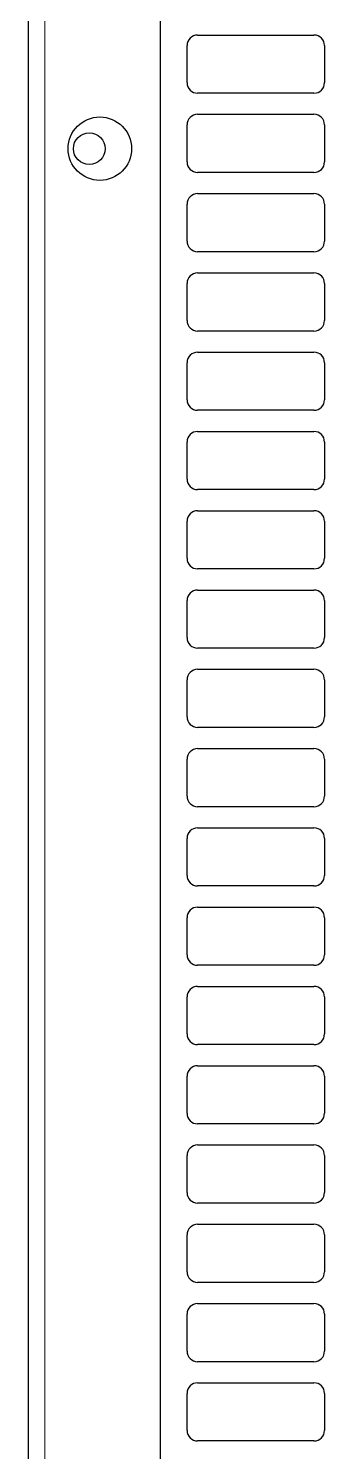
# Model space of a CAD drawing. Header units: millimetres. Extents: x -656 to 1253, y 650 to 1898.
# Drawn here: x 502.5 to 558.5, y 1357.4 to 1626.6 of the extents above; entities that cross this region are included whole.
import ezdxf

# ---------------------------------------------------------------- set-up
doc = ezdxf.new("R2010")
doc.units = ezdxf.units.MM

msp = doc.modelspace()

# ---------------------------------------------------------------- linework, layer by layer
at = {"color": 7, "linetype": 'Continuous', "lineweight": 25}
for p, q in [((502.53, 862.36), (502.53, 1745.36)), ((527.53, 862.36), (527.53, 1716.16)), ((534.53, 1625.36), (556.53, 1625.36)), ((532.53, 1616.36), (532.53, 1623.36)), ((558.53, 1623.36), (558.53, 1616.36)), ((556.53, 1614.36), (534.53, 1614.36)), ((534.53, 1610.36), (556.53, 1610.36)), ((532.53, 1601.36), (532.53, 1608.36)), ((558.53, 1608.36), (558.53, 1601.36)), ((556.53, 1599.36), (534.53, 1599.36)), ((534.53, 1595.36), (556.53, 1595.36)), ((532.53, 1586.36), (532.53, 1593.36)), ((558.53, 1593.36), (558.53, 1586.36)), ((556.53, 1584.36), (534.53, 1584.36)), ((532.53, 1571.36), (532.53, 1578.36)), ((534.53, 1580.36), (556.53, 1580.36)), ((558.53, 1578.36), (558.53, 1571.36)), ((556.53, 1569.36), (534.53, 1569.36)), ((534.53, 1565.36), (556.53, 1565.36)), ((532.53, 1556.36), (532.53, 1563.36)), ((558.53, 1563.36), (558.53, 1556.36)), ((556.53, 1554.36), (534.53, 1554.36)), ((532.53, 1541.36), (532.53, 1548.36)), ((534.53, 1550.36), (556.53, 1550.36)), ((558.53, 1548.36), (558.53, 1541.36)), ((556.53, 1539.36), (534.53, 1539.36)), ((534.53, 1535.36), (556.53, 1535.36)), ((532.53, 1526.36), (532.53, 1533.36)), ((558.53, 1533.36), (558.53, 1526.36)), ((556.53, 1524.36), (534.53, 1524.36)), ((534.53, 1520.36), (556.53, 1520.36)), ((532.53, 1511.36), (532.53, 1518.36)), ((558.53, 1518.36), (558.53, 1511.36)), ((556.53, 1509.36), (534.53, 1509.36)), ((534.53, 1505.36), (556.53, 1505.36)), ((532.53, 1496.36), (532.53, 1503.36)), ((558.53, 1503.36), (558.53, 1496.36)), ((556.53, 1494.36), (534.53, 1494.36)), ((534.53, 1490.36), (556.53, 1490.36)), ((532.53, 1481.36), (532.53, 1488.36)), ((558.53, 1488.36), (558.53, 1481.36)), ((556.53, 1479.36), (534.53, 1479.36)), ((532.53, 1466.36), (532.53, 1473.36)), ((534.53, 1475.36), (556.53, 1475.36)), ((558.53, 1473.36), (558.53, 1466.36)), ((556.53, 1464.36), (534.53, 1464.36)), ((534.53, 1460.36), (556.53, 1460.36)), ((532.53, 1451.36), (532.53, 1458.36)), ((558.53, 1458.36), (558.53, 1451.36)), ((556.53, 1449.36), (534.53, 1449.36)), ((532.53, 1436.36), (532.53, 1443.36)), ((534.53, 1445.36), (556.53, 1445.36)), ((558.53, 1443.36), (558.53, 1436.36)), ((556.53, 1434.36), (534.53, 1434.36)), ((534.53, 1430.36), (556.53, 1430.36)), ((532.53, 1421.36), (532.53, 1428.36)), ((558.53, 1428.36), (558.53, 1421.36)), ((556.53, 1419.36), (534.53, 1419.36)), ((534.53, 1415.36), (556.53, 1415.36)), ((532.53, 1406.36), (532.53, 1413.36)), ((558.53, 1413.36), (558.53, 1406.36)), ((556.53, 1404.36), (534.53, 1404.36)), ((534.53, 1400.36), (556.53, 1400.36)), ((532.53, 1391.36), (532.53, 1398.36)), ((558.53, 1398.36), (558.53, 1391.36)), ((556.53, 1389.36), (534.53, 1389.36)), ((534.53, 1385.36), (556.53, 1385.36)), ((532.53, 1376.36), (532.53, 1383.36)), ((558.53, 1383.36), (558.53, 1376.36)), ((556.53, 1374.36), (534.53, 1374.36)), ((532.53, 1361.36), (532.53, 1368.36)), ((534.53, 1370.36), (556.53, 1370.36)), ((558.53, 1368.36), (558.53, 1361.36)), ((556.53, 1359.36), (534.53, 1359.36))]:
    msp.add_line(p, q, dxfattribs=at)
at = {"color": 8, "linetype": 'Continuous', "lineweight": 18}
msp.add_line((505.63, 862.36), (505.63, 1716.16), dxfattribs=at)
at = {"color": 7, "linetype": 'Continuous', "lineweight": 25}
for centre, radius in [((516.03, 1603.86), 6), ((514.03, 1603.86), 3)]:
    msp.add_circle(centre, radius, dxfattribs=at)
for centre, start, end in [((534.53, 1623.36), 90, 180), ((556.53, 1623.36), 0, 90), ((534.53, 1616.36), 180, 270), ((556.53, 1616.36), 270, 0), ((534.53, 1608.36), 90, 180), ((556.53, 1608.36), 0, 90), ((534.53, 1601.36), 180, 270), ((556.53, 1601.36), 270, 0), ((534.53, 1593.36), 90, 180), ((556.53, 1593.36), 0, 90), ((534.53, 1586.36), 180, 270), ((556.53, 1586.36), 270, 0), ((534.53, 1578.36), 90, 180), ((556.53, 1578.36), 0, 90), ((534.53, 1571.36), 180, 270), ((556.53, 1571.36), 270, 0), ((534.53, 1563.36), 90, 180), ((556.53, 1563.36), 0, 90), ((534.53, 1556.36), 180, 270), ((556.53, 1556.36), 270, 0), ((534.53, 1548.36), 90, 180), ((556.53, 1548.36), 0, 90), ((534.53, 1541.36), 180, 270), ((556.53, 1541.36), 270, 0), ((534.53, 1533.36), 90, 180), ((556.53, 1533.36), 0, 90), ((534.53, 1526.36), 180, 270), ((556.53, 1526.36), 270, 0), ((534.53, 1518.36), 90, 180), ((556.53, 1518.36), 0, 90), ((534.53, 1511.36), 180, 270), ((556.53, 1511.36), 270, 0), ((534.53, 1503.36), 90, 180), ((556.53, 1503.36), 0, 90), ((534.53, 1496.36), 180, 270), ((556.53, 1496.36), 270, 0), ((534.53, 1488.36), 90, 180), ((556.53, 1488.36), 0, 90), ((534.53, 1481.36), 180, 270), ((556.53, 1481.36), 270, 0), ((534.53, 1473.36), 90, 180), ((556.53, 1473.36), 0, 90), ((534.53, 1466.36), 180, 270), ((556.53, 1466.36), 270, 0), ((534.53, 1458.36), 90, 180), ((556.53, 1458.36), 0, 90), ((534.53, 1451.36), 180, 270), ((556.53, 1451.36), 270, 0), ((534.53, 1443.36), 90, 180), ((556.53, 1443.36), 0, 90), ((534.53, 1436.36), 180, 270), ((556.53, 1436.36), 270, 0), ((534.53, 1428.36), 90, 180), ((556.53, 1428.36), 0, 90), ((534.53, 1421.36), 180, 270), ((556.53, 1421.36), 270, 0), ((534.53, 1413.36), 90, 180), ((556.53, 1413.36), 0, 90), ((534.53, 1406.36), 180, 270), ((556.53, 1406.36), 270, 0), ((534.53, 1398.36), 90, 180), ((556.53, 1398.36), 0, 90), ((534.53, 1391.36), 180, 270), ((556.53, 1391.36), 270, 0), ((534.53, 1383.36), 90, 180), ((556.53, 1383.36), 0, 90), ((534.53, 1376.36), 180, 270), ((556.53, 1376.36), 270, 0), ((534.53, 1368.36), 90, 180), ((556.53, 1368.36), 0, 90), ((534.53, 1361.36), 180, 270), ((556.53, 1361.36), 270, 0)]:
    msp.add_arc(centre, 2, start, end, dxfattribs=at)

doc.saveas('drawing.dxf')
